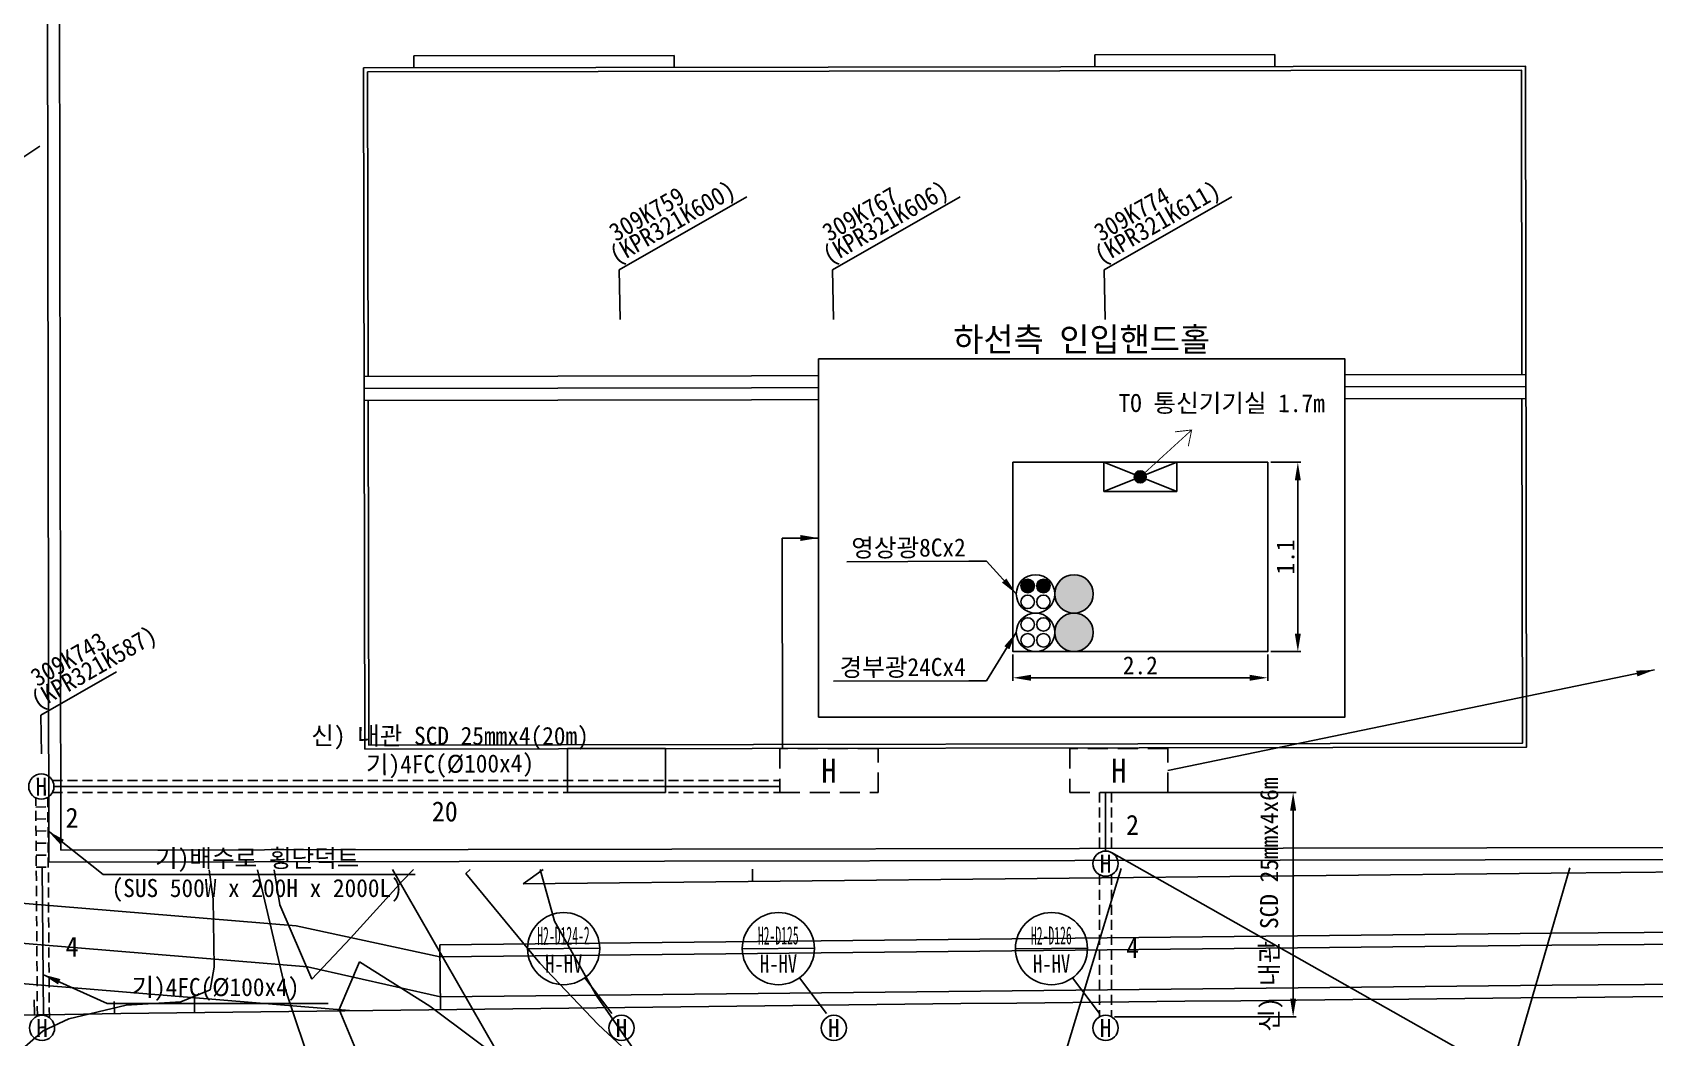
# Model space of a CAD drawing. Header units: millimetres. Extents: x 17866 to 18193, y 67412 to 67509.
# Drawn here: x 18063.49 to 18103.98, y 67449.61 to 67474.69 of the extents above; entities that cross this region are included whole.
import ezdxf
from ezdxf.enums import TextEntityAlignment as Align

# ---------------------------------------------------------------- set-up
doc = ezdxf.new("R2010")
doc.units = ezdxf.units.MM
doc.set_wipeout_variables(frame=1)
doc.header["$PDMODE"] = 35
doc.linetypes.add('HIDDEN', pattern=[0.375, 0.25, -0.125])
for name, color, linetype in [('TT-LINE', 7, 'Continuous'), ('TT-MANH', 4, 'Continuous'), ('TX-LINE', 2, 'Continuous'), ('TZ-BASE', 253, 'Continuous'), ('TZ-DIMS', 1, 'Continuous'), ('TZ-LEAL', 1, 'Continuous'), ('TZ-LEAT', 3, 'Continuous'), ('TZ-LINE', 7, 'Continuous'), ('TZ-TEX2', 3, 'Continuous'), ('TZ-TEXT', 6, 'Continuous')]:
    doc.layers.add(name, color=color, linetype=linetype)
doc.styles.add('GR', font='GulimChe.ttf')
doc.styles.get("Standard").update_dxf_attribs({"font": 'GulimChe.ttf'})
doc.linetypes.add('BATTINB', pattern='A,0,-0.0025,[134,GulimChe.ttf,S=0.0025,R=0,X=-0.0025,Y=0.01],-0.005,[134,GulimChe.ttf,S=0.0025,R=180,X=0.0025,Y=0.01],-0.0025', length=0.01)
doc.linetypes.add('ZIGZAG', pattern='A,0.00254,-5.08,[131,ltypeshp.shx,S=5.08,R=0,X=-5.08,Y=0],-10.16,[131,ltypeshp.shx,S=5.08,R=180,X=5.08,Y=0],-5.08', length=20.32254)
doc.dimstyles.new('D150', dxfattribs={"dimscale": 0.15, "dimtxt": 3, "dimasz": 3, "dimexe": 0.5, "dimexo": 0.5, "dimgap": 0.5, "dimtad": 1, "dimdec": 0, "dimzin": 1, "dimdsep": 46, "dimlunit": 6, "dimtxsty": 'Standard', "dimcen": 1, "dimclrd": 1, "dimclre": 1, "dimclrt": 3, "dimadec": 0, "dimazin": 0, "dimtfac": 1, "dimtdec": 0, "dimtix": 1, "dimtmove": 2, "dimatfit": 3, "dimfxl": 0, "dimtvp": 2, "dimlwd": -1, "dimlwe": -1, "dimarcsym": 0})
doc.dimstyles.new('지시선150', dxfattribs={"dimscale": 0.15, "dimtxt": 3, "dimasz": 3, "dimexe": 0.5, "dimexo": 0.5, "dimgap": 0.5, "dimtad": 1, "dimdec": 0, "dimzin": 1, "dimdsep": 46, "dimlunit": 6, "dimtxsty": 'Standard', "dimcen": 1, "dimclrd": 6, "dimclre": 6, "dimclrt": 3, "dimadec": 0, "dimazin": 0, "dimtfac": 1, "dimtdec": 0, "dimtix": 1, "dimtmove": 2, "dimatfit": 3, "dimfxl": 0, "dimtvp": 2, "dimlwd": -1, "dimlwe": -1, "dimarcsym": 0})

# ---------------------------------------------------------------- blocks, each defined once
blk = doc.blocks.new('*D20')
at = {"layer": 'Defpoints', "color": 0, "ltscale": 2}
for p in [(18094.323, 67463.963), (18095.075, 67463.963), (18094.323, 67459.238)]:
    blk.add_point(p, dxfattribs=at)
at = {"layer": 'TZ-DIMS', "color": 1, "ltscale": 2}
for p, q in [((18094.398, 67463.963), (18095.15, 67463.963)), ((18095.075, 67459.688), (18095.075, 67463.513)), ((18094.398, 67459.238), (18095.15, 67459.238))]:
    blk.add_line(p, q, dxfattribs=at)
for points in [[(18095, 67463.513), (18095.15, 67463.513), (18095.075, 67463.963)], [(18095, 67459.688), (18095.15, 67459.688), (18095.075, 67459.238)]]:
    blk.add_solid(points, dxfattribs=at)
at = {"layer": 'TZ-DIMS', "color": 3, "ltscale": 2, "insert": (18094.769, 67461.601), "char_height": 0.45, "attachment_point": 5, "rotation": 90}
blk.add_mtext('1.1', dxfattribs=at)
blk = doc.blocks.new('*D19')
at = {"layer": 'Defpoints', "color": 0, "ltscale": 2}
for p in [(18087.963, 67459.238), (18094.323, 67459.238), (18094.323, 67458.585)]:
    blk.add_point(p, dxfattribs=at)
at = {"layer": 'TZ-DIMS', "color": 1, "ltscale": 2}
for p, q in [((18087.963, 67459.163), (18087.963, 67458.51)), ((18094.323, 67459.163), (18094.323, 67458.51)), ((18088.413, 67458.585), (18093.873, 67458.585))]:
    blk.add_line(p, q, dxfattribs=at)
for points in [[(18088.413, 67458.66), (18088.413, 67458.51), (18087.963, 67458.585)], [(18093.873, 67458.66), (18093.873, 67458.51), (18094.323, 67458.585)]]:
    blk.add_solid(points, dxfattribs=at)
at = {"layer": 'TZ-DIMS', "color": 3, "ltscale": 2, "insert": (18091.143, 67458.891), "char_height": 0.45, "attachment_point": 5}
blk.add_mtext('2.2', dxfattribs=at)
blk = doc.blocks.new('*D21')
at = {"layer": 'Defpoints', "color": 0, "ltscale": 2}
for p in [(18090.426, 67455.72, -21590.237), (18094.958, 67455.72), (18090.426, 67450.123, -21590.237)]:
    blk.add_point(p, dxfattribs=at)
at = {"layer": 'TZ-DIMS', "color": 1, "ltscale": 2}
for p, q in [((18090.501, 67455.72), (18095.033, 67455.72)), ((18094.958, 67450.573), (18094.958, 67455.27)), ((18090.501, 67450.123), (18095.033, 67450.123))]:
    blk.add_line(p, q, dxfattribs=at)
for points in [[(18094.883, 67455.27), (18095.033, 67455.27), (18094.958, 67455.72)], [(18094.883, 67450.573), (18095.033, 67450.573), (18094.958, 67450.123)]]:
    blk.add_solid(points, dxfattribs=at)

msp = doc.modelspace()

# ---------------------------------------------------------------- linework, layer by layer
at = {"layer": 'TT-LINE', "linetype": 'HIDDEN', "elevation": -21590.237}
for points in [[(18063.987, 67456.02), (18082.142, 67456.02)], [(18063.61, 67450.139), (18063.571, 67455.587)], [(18063.91, 67450.103), (18063.871, 67455.599)], [(18063.987, 67455.72), (18082.142, 67455.72)], [(18090.126, 67455.72), (18090.126, 67454.223)], [(18090.426, 67455.72), (18090.426, 67454.223)], [(18063.572, 67455.36), (18063.872, 67455.362)], [(18063.574, 67455.06), (18063.874, 67455.062)], [(18063.577, 67454.76), (18063.877, 67454.762)], [(18063.579, 67454.46), (18063.879, 67454.462)], [(18063.581, 67454.16), (18063.881, 67454.162)], [(18063.583, 67453.86), (18063.883, 67453.862)], [(18090.126, 67453.669), (18090.126, 67450.123)], [(18090.426, 67453.669), (18090.426, 67450.123)]]:
    msp.add_lwpolyline(points, dxfattribs=at)
at = {"layer": 'TT-MANH'}
for centre in [(18063.71, 67455.87, -21590.237), (18090.276, 67453.946, -21590.237), (18063.727, 67449.846, -21590.237), (18078.192, 67449.846, -21590.237), (18083.492, 67449.846, -21590.237), (18090.276, 67449.846, -21590.237)]:
    msp.add_circle(centre, 0.315, dxfattribs=at)
at = {"layer": 'TZ-BASE', "linetype": 'ByBlock'}
for p, q in [((18063.896, 67453.985, -21590.237), (18063.858, 67478.785, -21590.237)), ((18064.158, 67478.485, -21590.237), (18064.195, 67454.286, -21590.237)), ((18064.195, 67454.286, -21590.237), (18120.195, 67454.371, -21590.237)), ((18120.495, 67454.072, -21590.237), (18063.896, 67453.985, -21590.237))]:
    msp.add_line(p, q, dxfattribs=at)
at = {"layer": 'TZ-BASE'}
for p, q in [((18073.004, 67474.108, -21590.237), (18079.504, 67474.118, -21590.237)), ((18090.005, 67474.134, -21590.237), (18094.505, 67474.141, -21590.237)), ((18062.358, 67470.983, -21643.237), (18063.668, 67471.855, -21643.237)), ((18067.997, 67453.056, -21641.213), (18067.895, 67453.791, -21641.213)), ((18069.815, 67450.771, -21642.237), (18069.107, 67453.793, -21642.237)), ((18069.52, 67453.794, -21641.213), (18069.666, 67452.92, -21641.213)), ((18076.107, 67447.472, -21641.237), (18072.479, 67453.798, -21641.237)), ((18072.725, 67453.518, -21641.213), (18072.997, 67453.799, -21641.213)), ((18074.303, 67453.7, -21638.58), (18074.413, 67453.801, -21638.58)), ((18075.741, 67453.445, -21845.237), (18076.233, 67453.804, -21845.237)), ((18076.516, 67452.507, -21640.237), (18076.161, 67453.804, -21640.237)), ((18081.46, 67453.812, -21590.237), (18081.461, 67453.504, -21590.237)), ((18088.566, 67446.874, -21639.237), (18090.665, 67453.826, -21639.237)), ((18098.147, 67440.994, -21638.237), (18101.861, 67453.843, -21638.237)), ((18121.419, 67453.878, -21590.237), (18101.4, 67453.711, -21590.237)), ((18071.428, 67452.09, -21641.213), (18072.725, 67453.518, -21641.213)), ((18076.15, 67451.463, -21638.58), (18074.303, 67453.7, -21638.58)), ((18101.4, 67453.711, -21590.237), (18075.741, 67453.445, -21590.237)), ((18061.566, 67453.098, -21590.237), (18070.073, 67452.396, -21590.237)), ((18068.028, 67451.36, -21641.213), (18067.997, 67453.056, -21641.213)), ((18069.666, 67452.92, -21641.213), (18070.463, 67451.064, -21641.213)), ((18070.073, 67452.396, -21845.237), (18073.661, 67451.623, -21590.237)), ((18101.414, 67452.211, -21590.237), (18073.657, 67451.923, -21590.237)), ((18077.578, 67450.642, -21640.237), (18076.516, 67452.507, -21640.237)), ((18121.43, 67452.378, -21590.237), (18101.414, 67452.211, -21590.237)), ((18061.477, 67452.102, -21590.237), (18070.35, 67451.37, -21590.237)), ((18070.463, 67451.064, -21641.213), (18071.428, 67452.09, -21641.213)), ((18073.657, 67451.923, -21590.237), (18073.677, 67450.307, -21845.237)), ((18101.416, 67451.911, -21590.237), (18073.661, 67451.623, -21590.237)), ((18121.432, 67452.078, -21590.237), (18101.416, 67451.911, -21590.237)), ((18067.92, 67450.8, -21641.213), (18068.028, 67451.36, -21641.213)), ((18070.35, 67451.37, -21845.237), (18073.673, 67450.623, -21590.237)), ((18071.141, 67450.303, -21641.213), (18071.653, 67451.494, -21641.213)), ((18071.653, 67451.494, -21641.213), (18073.404, 67450.392, -21641.213)), ((18077.61, 67449.935, -21638.58), (18076.15, 67451.463, -21638.58)), ((18061.388, 67451.106, -21590.237), (18071.406, 67450.279, -21590.237)), ((18121.44, 67451.078, -21590.237), (18101.426, 67450.911, -21590.237)), ((18063.537, 67450.182, -21845.237), (18063.53, 67450.544, -21845.237)), ((18067.195, 67450.497, -21641.213), (18067.92, 67450.8, -21641.213)), ((18067.537, 67450.232, -21845.237), (18067.529, 67450.599, -21845.237)), ((18071.856, 67444.7, -21642.237), (18069.815, 67450.771, -21642.237)), ((18101.426, 67450.911, -21590.237), (18073.673, 67450.623, -21590.237)), ((18081.036, 67445.65, -21640.237), (18077.578, 67450.642, -21640.237)), ((18064.394, 67450.076, -21641.213), (18065.831, 67450.411, -21641.213)), ((18065.537, 67450.207, -21845.237), (18065.531, 67450.51, -21845.237)), ((18065.831, 67450.411, -21641.213), (18067.195, 67450.497, -21641.213)), ((18072.088, 67448.044, -21641.213), (18071.141, 67450.303, -21641.213)), ((18073.404, 67450.392, -21641.213), (18075.875, 67448.547, -21641.213)), ((18062.97, 67449.093, -21641.213), (18063.753, 67449.77, -21641.213)), ((18063.753, 67449.77, -21641.213), (18064.394, 67450.076, -21641.213)), ((18079.218, 67448.442, -21638.58), (18077.61, 67449.935, -21638.58))]:
    msp.add_line(p, q, dxfattribs=at)
at = {"layer": 'TZ-BASE', "linetype": 'BATTINB'}
for p, q in [((18073.005, 67473.808, -21590.237), (18073.004, 67474.108, -21590.237)), ((18079.505, 67473.818, -21590.237), (18079.504, 67474.118, -21590.237)), ((18090.005, 67473.834, -21590.237), (18090.005, 67474.134, -21590.237)), ((18094.505, 67473.841, -21590.237), (18094.505, 67474.141, -21590.237)), ((18071.766, 67466.106, -21590.237), (18100.767, 67466.151, -21590.237)), ((18071.767, 67465.806, -21590.237), (18100.767, 67465.851, -21590.237)), ((18071.767, 67465.506, -21590.237), (18100.768, 67465.551, -21590.237))]:
    msp.add_line(p, q, dxfattribs=at)
at = {"layer": 'TZ-BASE', "linetype": 'BATTINB', "elevation": -21590.237}
msp.add_lwpolyline([(18071.781, 67456.806), (18100.781, 67456.851), (18100.755, 67473.851), (18071.755, 67473.806)], close=True, dxfattribs=at)
for points in [[(18100.667, 67466.15), (18100.655, 67473.75), (18071.855, 67473.706), (18071.866, 67466.106)], [(18071.867, 67465.506), (18071.881, 67456.907), (18100.681, 67456.95), (18100.668, 67465.55)]]:
    msp.add_lwpolyline(points, dxfattribs=at)
at = {"layer": 'TZ-BASE', "linetype": 'ByBlock', "elevation": -21590.237}
msp.add_lwpolyline([(18079.292, 67455.72), (18079.292, 67456.817), (18076.84, 67456.817), (18076.84, 67455.72)], close=True, dxfattribs=at)
at = {"layer": 'TZ-BASE'}
msp.add_arc((18195.145, 57444.041, -21590.237), 10007, 90.3890232, 90.9012743, dxfattribs=at)
at = {"layer": 'TZ-LEAL'}
for p, q in [((18075.847, 67451.817, -21590.237), (18077.647, 67451.835, -21590.237)), ((18081.208, 67451.817, -21590.237), (18083.008, 67451.835, -21590.237)), ((18088.026, 67451.817, -21590.237), (18089.825, 67451.835, -21590.237)), ((18077.949, 67450.207, -21590.237), (18077.275, 67451.097, -21590.237)), ((18083.311, 67450.207, -21590.237), (18082.637, 67451.097, -21590.237)), ((18090.128, 67450.207, -21590.237), (18089.454, 67451.097, -21590.237))]:
    msp.add_line(p, q, dxfattribs=at)
at = {"layer": 'TZ-LEAL', "elevation": -21590.237, "flags": 128}
for points in [[(18078.158, 67467.53), (18078.134, 67468.762), (18081.323, 67470.588)], [(18083.481, 67467.53), (18083.457, 67468.762), (18086.646, 67470.588)], [(18090.265, 67467.53), (18090.242, 67468.762), (18093.43, 67470.588)], [(18063.717, 67456.684), (18063.694, 67457.652), (18065.582, 67458.734)]]:
    msp.add_lwpolyline(points, dxfattribs=at)
at = {"layer": 'TZ-LEAL'}
for centre in [(18076.747, 67451.826, -21590.237), (18082.108, 67451.826, -21590.237), (18088.925, 67451.826, -21590.237)]:
    msp.add_circle(centre, 0.9, dxfattribs=at)
at = {"layer": 'TZ-LINE', "linetype": 'HIDDEN', "ltscale": 2, "elevation": -21590.237}
for points in [[(18084.595, 67455.72), (18084.595, 67456.817), (18082.142, 67456.817), (18082.142, 67455.72)], [(18091.833, 67455.72), (18091.833, 67456.817), (18089.38, 67456.817), (18089.38, 67455.72)]]:
    msp.add_lwpolyline(points, close=True, dxfattribs=at)
at = {"layer": 'TZ-LINE', "linetype": 'ZIGZAG', "ltscale": 0.03, "elevation": -21590.237}
for points in [[(18064.025, 67455.87), (18082.142, 67455.87)], [(18090.276, 67455.72), (18090.276, 67454.261)], [(18063.733, 67453.862), (18063.76, 67450.16)]]:
    msp.add_lwpolyline(points, dxfattribs=at)
at = {"layer": 'TZ-TEXT'}
msp.add_lwpolyline([(18082.205, 67462.073), (18082.213, 67456.823)], dxfattribs=at)

# ---------------------------------------------------------------- texts
at = {"layer": 'TT-MANH', "linetype": 'ByBlock', "style": 'GR'}
for p in [(18063.71, 67455.87, -21590.237), (18063.727, 67449.846, -21590.237)]:
    msp.add_text('H', height=0.45, rotation=0.5681, dxfattribs=at).set_placement(p, align=Align.MIDDLE)
for p in [(18090.276, 67453.946, -21590.237), (18078.192, 67449.846, -21590.237), (18083.492, 67449.846, -21590.237), (18090.276, 67449.846, -21590.237)]:
    msp.add_text('H', height=0.45, dxfattribs=at).set_placement(p, align=Align.MIDDLE)
at = {"layer": 'TZ-LEAT', "style": 'GR'}
for s, p in [('309K759', (18078.051, 67469.459, -21590.237)), ('(KPR321K600)', (18078.057, 67468.89, -21590.237)), ('309K767', (18083.374, 67469.459, -21590.237)), ('(KPR321K606)', (18083.38, 67468.89, -21590.237)), ('309K774', (18090.158, 67469.459, -21590.237)), ('(KPR321K611)', (18090.164, 67468.89, -21590.237)), ('(KPR321K587)', (18063.616, 67457.781, -21590.237)), ('309K743', (18063.611, 67458.349, -21590.237))]:
    msp.add_text(s, height=0.45, rotation=29.8068, dxfattribs=at).set_placement(p)
at = {"layer": 'TZ-LEAT'}
for s, p in [('20', (18073.781, 67455.246)), ('2', (18064.477, 67455.092)), ('2', (18090.949, 67454.914)), ('4', (18064.477, 67451.875)), ('4', (18090.949, 67451.844))]:
    msp.add_text(s, height=0.5, dxfattribs=at).set_placement(p, align=Align.MIDDLE)
at = {"layer": 'TZ-LEAT', "style": 'GR'}
for s, p in [('기)배수로 횡단덕트', (18069.098, 67454.053, -21638.58)), ('(SUS 500W x 200H x 2000L)', (18069.098, 67453.303, -21638.58)), ('기)4FC(Ø100x4)', (18068.055, 67450.835, -21638.58))]:
    msp.add_text(s, height=0.45, dxfattribs=at).set_placement(p, align=Align.MIDDLE)
for s, width, p in [('H2-D124-2', 0.5, (18076.744, 67452.15, -21590.237)), ('H2-D125', 0.5, (18082.105, 67452.15, -21590.237)), ('H2-D126', 0.5, (18088.922, 67452.15, -21590.237)), ('H-HV', 0.8, (18076.75, 67451.451, -21590.237)), ('H-HV', 0.8, (18082.112, 67451.451, -21590.237)), ('H-HV', 0.8, (18088.929, 67451.451, -21590.237))]:
    msp.add_text(s, height=0.45, rotation=0.5681, dxfattribs=dict(at, width=width)).set_placement(p, align=Align.MIDDLE)
at = {"layer": 'TZ-TEX2', "style": 'GR'}
msp.add_text('기)4FC(Ø100x4)', height=0.45, rotation=0.6074, dxfattribs=at).set_placement((18073.911, 67456.406), align=Align.MIDDLE)
at = {"layer": 'TZ-TEX2'}
for p in [(18083.369, 67456.268, -21590.237), (18090.607, 67456.268, -21590.237)]:
    msp.add_text('H', height=0.6, dxfattribs=at).set_placement(p, align=Align.MIDDLE)
at = {"layer": 'TZ-TEXT'}
for s, rotation, p in [('신) 내관 SCD 25mmx4(20m)', 359.9482, (18073.911, 67457.106)), ('신) 내관 SCD 25mmx4x6m', 90, (18094.389, 67452.922))]:
    msp.add_text(s, height=0.45, rotation=rotation, dxfattribs=at).set_placement(p, align=Align.MIDDLE)

# ---------------------------------------------------------------- dimensions: what is measured, and where the dimension line sits
at = {"layer": 'TZ-DIMS', "ltscale": 2}
dim = msp.add_linear_dim(base=(18094.958, 67455.72), p1=(18090.426, 67450.123, -21590.237), p2=(18090.426, 67455.72, -21590.237), angle=90, text=' ', dimstyle='D150', dxfattribs=at)
dim.commit()
dim.dimension.update_dxf_attribs({"geometry": '*D21', "text_midpoint": (18094.958, 67452.922)})

# ---------------------------------------------------------------- leaders
at = {"layer": 'TZ-LEAL'}
for points in [[(18063.877, 67454.762, -21638.58), (18065.251, 67453.678, -21638.58), (18073.044, 67453.678, -21638.58)], [(18063.746, 67451.182, -21638.58), (18065.356, 67450.46, -21638.58), (18070.866, 67450.46, -21638.58)]]:
    msp.add_leader(points, dimstyle='D150', dxfattribs=at)
at = {"layer": 'TZ-TEXT'}
msp.add_leader([(18105.182, 67445.881, -21590.237), (18090.426, 67454.223, -21590.237)], dimstyle='지시선150', dxfattribs=at)

# ---------------------------------------------------------------- next in the draw order: wipeouts: each hides what was drawn before it
msp.add_wipeout([(18083.11, 67466.541), (18083.11, 67457.605), (18096.249, 67457.605), (18096.249, 67466.541)]).dxf.layer = 'TX-LINE'

# ---------------------------------------------------------------- next in the draw order: hatches: boundary and pattern name
at = {"layer": 'TZ-LINE'}
h = msp.add_hatch(color=256, dxfattribs=at)
h.dxf.hatch_style = 1
h.paths.add_polyline_path([(18090.993, 67463.599, 1), (18091.293, 67463.599, 1)])
h = msp.add_hatch(color=256, dxfattribs=at)
h.dxf.hatch_style = 1
h.paths.add_polyline_path([(18089.968, 67460.678, 1), (18089.008, 67460.678, 1)])
h = msp.add_hatch(color=256, dxfattribs=at)
h.dxf.hatch_style = 1
h.paths.add_polyline_path([(18088.163, 67460.876, -1), (18088.5, 67460.876, -1)])
h = msp.add_hatch(color=256, dxfattribs=at)
h.dxf.hatch_style = 1
h.paths.add_polyline_path([(18088.893, 67460.876, 1), (18088.556, 67460.876, 1)])
h = msp.add_hatch(color=256, dxfattribs=at)
h.dxf.hatch_style = 1
h.paths.add_polyline_path([(18089.968, 67459.718, 1), (18089.008, 67459.718, 1)])

# ---------------------------------------------------------------- next in the draw order: linework, layer by layer
at = {"layer": 'TZ-LINE', "const_width": 0.0225}
for points in [[(18091.143, 67463.599), (18092.425, 67464.769)], [(18092.013, 67464.723), (18092.425, 67464.769), (18092.341, 67464.363)]]:
    msp.add_lwpolyline(points, dxfattribs=at)
at = {"layer": 'TZ-LINE'}
for points in [[(18087.963, 67463.963), (18087.963, 67459.238), (18094.323, 67459.238), (18094.323, 67463.963)], [(18090.233, 67463.235), (18092.052, 67463.235), (18092.052, 67463.963), (18090.233, 67463.963)]]:
    msp.add_lwpolyline(points, close=True, dxfattribs=at)
for points in [[(18090.233, 67463.235), (18092.052, 67463.963)], [(18092.052, 67463.235), (18090.233, 67463.963)]]:
    msp.add_lwpolyline(points, dxfattribs=at)
msp.add_circle((18091.143, 67463.599), 0.15, dxfattribs=at)
at = {"layer": 'TZ-LINE', "ltscale": 2}
for centre, radius in [((18088.528, 67460.678), 0.48), ((18089.488, 67460.678), 0.48), ((18088.332, 67460.876), 0.168), ((18088.724, 67460.876), 0.168), ((18088.332, 67460.481), 0.168), ((18088.724, 67460.481), 0.168), ((18088.528, 67459.718), 0.48), ((18088.332, 67459.916), 0.168), ((18088.724, 67459.916), 0.168), ((18089.488, 67459.718), 0.48), ((18088.332, 67459.521), 0.168), ((18088.724, 67459.521), 0.168)]:
    msp.add_circle(centre, radius, dxfattribs=at)
at = {"layer": 'TZ-TEXT'}
msp.add_lwpolyline([(18083.11, 67466.541), (18096.249, 67466.541), (18096.249, 67457.605), (18083.11, 67457.605)], close=True, dxfattribs=at)

# ---------------------------------------------------------------- next in the draw order: texts
at = {"layer": 'TZ-DIMS', "char_height": 0.45, "attachment_point": 9, "rotation": 0.2241}
for s, insert in [('영상광8Cx2', (18086.786, 67461.567)), ('경부광24Cx4', (18086.786, 67458.585))]:
    msp.add_mtext(s, dxfattribs=dict(at, insert=insert))
at = {"layer": 'TZ-TEX2'}
msp.add_text('하선측 인입핸드홀', height=0.6, dxfattribs=at).set_placement((18089.679, 67467.041), align=Align.MIDDLE)
at = {"layer": 'TZ-TEXT'}
msp.add_text('TO 통신기기실 1.7m', height=0.45, rotation=359.9482, dxfattribs=at).set_placement((18093.174, 67465.445, 0), align=Align.MIDDLE)

# ---------------------------------------------------------------- next in the draw order: dimensions: what is measured, and where the dimension line sits
at = {"layer": 'TZ-DIMS', "ltscale": 2}
dim = msp.add_linear_dim(base=(18095.075, 67463.963), p1=(18094.323, 67459.238), p2=(18094.323, 67463.963), angle=90, text='1.1', dimstyle='D150', dxfattribs=at)
dim.commit()
dim.dimension.update_dxf_attribs({"geometry": '*D20', "text_midpoint": (18094.769, 67461.601)})
dim = msp.add_linear_dim(base=(18094.323, 67458.585), p1=(18087.963, 67459.238), p2=(18094.323, 67459.238), text='2.2', dimstyle='D150', dxfattribs=at)
dim.commit()
dim.dimension.update_dxf_attribs({"geometry": '*D19', "text_midpoint": (18091.143, 67458.891)})

# ---------------------------------------------------------------- next in the draw order: leaders
at = {"layer": 'TZ-LEAL', "annotation_type": 0, "has_hookline": 1, "hookline_direction": 1, "horizontal_direction": (0.999992, 0.003911, 0)}
for points, text_width in [([(18088.048, 67460.678), (18087.304, 67461.494), (18086.861, 67461.492)], 2.969), ([(18088.048, 67459.718), (18087.304, 67458.512), (18086.861, 67458.511)], 3.305)]:
    msp.add_leader(points, dimstyle='D150', dxfattribs=dict(at, text_width=text_width))
at = {"layer": 'TZ-TEXT'}
for points in [[(18083.11, 67462.073), (18082.205, 67462.073)], [(18103.978, 67458.782, -21590.237), (18091.833, 67456.268, -21590.237)]]:
    msp.add_leader(points, dimstyle='지시선150', dxfattribs=at)

doc.saveas('drawing.dxf')
